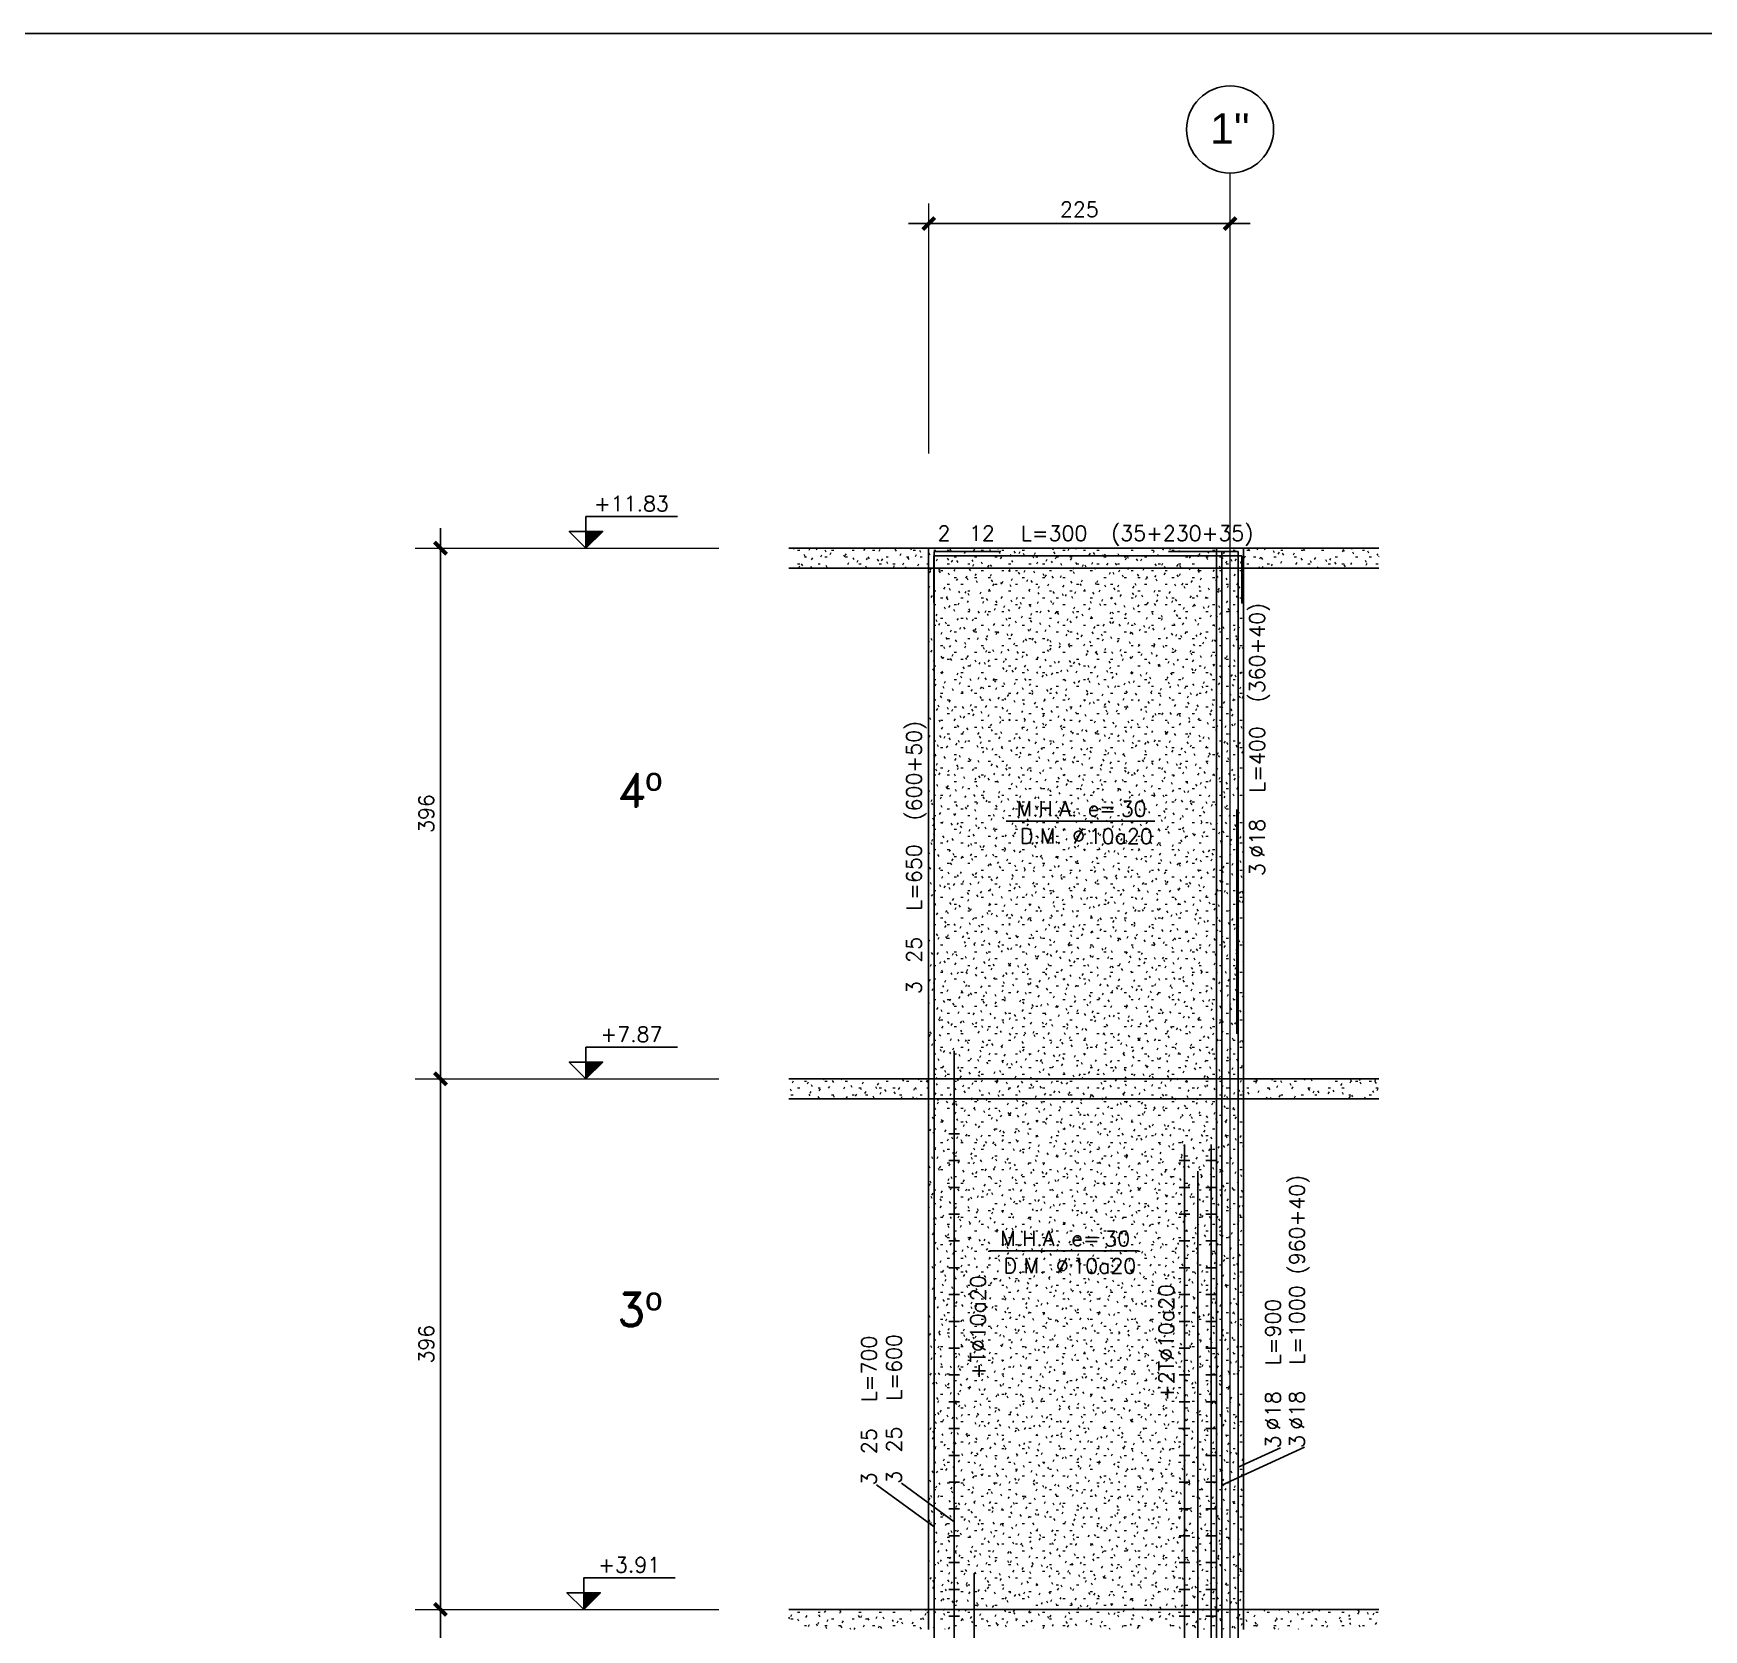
# Model space of a CAD drawing. Extents: x -58 to 5689, y 66 to 4123.
# Drawn here: x 3193 to 4440, y 2932 to 4123 of the extents above; entities that cross this region are included whole.
import ezdxf
from ezdxf.enums import TextEntityAlignment as Align

# ---------------------------------------------------------------- set-up
doc = ezdxf.new("R2010")
doc.units = 0
doc.header["$LTSCALE"] = 30
doc.header["$MEASUREMENT"] = 0
doc.linetypes.add('EJEEc$0$RLE-PROYECCION', pattern=[0.71438, 0.47625, -0.23813])
doc.layers.get('0').update_dxf_attribs({"linetype": 'CONTINUOUS'})
for name, color, linetype in [('EJEEc$0$fe', 7, 'CONTINUOUS'), ('EJEEc$0$RLA-FE', 7, 'CONTINUOUS'), ('EJEEc$0$RLA-TEXTOS-FE', 9, 'CONTINUOUS'), ('EJEEc$0$RLA-TEXTOS2', 6, 'CONTINUOUS'), ('EJEEc$0$TEXTOS-FE', 9, 'CONTINUOUS'), ('EJEEc$0$TEXTOS1', 9, 'CONTINUOUS'), ('RLA-FORMATO', 7, 'CONTINUOUS')]:
    doc.layers.add(name, color=color, linetype=linetype)
doc.layers.add('EJEEc$0$RLA-ACHURADO', color=30, linetype='EJEEc$0$RLE-PROYECCION', lineweight=15, transparency=0.7)
for name, color, linetype, lineweight in [('EJEEc$0$RLA-CONTORNO', 30, 'CONTINUOUS', 25), ('EJEEc$0$RLA-EJE', 3, 'CONTINUOUS', 25), ('EJEEc$0$RLA-EJES', 1, 'CONTINUOUS', 9), ('EJEEc$0$RLA-NIVEL-1', 1, 'CONTINUOUS', 9)]:
    doc.layers.add(name, color=color, linetype=linetype, lineweight=lineweight)
doc.styles.add('EJEEc$0$Arial_1', font='arial.ttf', dxfattribs={"height": 22.5})
doc.styles.add('EJEEc$0$RomanD', font='romand__.ttf', dxfattribs={"height": 32.5})
doc.styles.add('EJEEc$0$ROMANS', font='romans.shx', dxfattribs={"height": 11.25})
doc.dimstyles.new('EJEEc$0$ING50', dxfattribs={"dimscale": 50, "dimtxt": 0.27, "dimasz": 0.3, "dimexe": 0, "dimexo": 0, "dimgap": 0.1, "dimtad": 1, "dimdec": 1, "dimzin": 12, "dimdsep": 46, "dimtxsty": 'EJEEc$0$ROMANS', "dimblk": 'EJEEc$0$TICK1', "dimblk1": 'EJEEc$0$TICK1', "dimblk2": 'EJEEc$0$TICK1', "dimcen": 0.09, "dimclrd": 2, "dimclre": 1, "dimclrt": 3, "dimadec": 0, "dimazin": 0, "dimtfac": 1, "dimtdec": 0, "dimtix": 1, "dimtmove": 2, "dimatfit": 3, "dimldrblk": 'EJEEc$0$TICK1', "dimfxl": 0, "dimfxlon": 1, "dimtolj": 1, "dimtzin": 0, "dimarcsym": 0})
pattern_1 = [(0, (-102.35, -336.7), (20.32, 5.08), [1.676, -13.564, 1.676, -13.564, -81.28]), (0, (-102.35, -336.7), (20.32, 5.08), [-30.48, 1.676, -28.804, 1.676, -13.564, -35.56]), (0, (-102.35, -336.7), (20.32, 5.08), [-76.2, 1.676, -8.484, 1.676, -23.724]), (120, (-94.73, -334.16), (-14.559409, 15.057636), [1.676, -13.564, 1.676, -13.564, -81.28]), (120, (-94.73, -334.16), (-14.559409, 15.057636), [-30.48, 1.676, -28.804, 1.676, -13.564, -35.56]), (120, (-94.73, -334.16), (-14.559409, 15.057636), [-76.2, 1.676, -8.484, 1.676, -23.724]), (240, (-92.19, -324), (-5.760591, -20.137636), [1.676, -13.564, 1.676, -13.564, -81.28]), (240, (-92.19, -324), (-5.760591, -20.137636), [-30.48, 1.676, -28.804, 1.676, -13.564, -35.56]), (240, (-92.19, -324), (-5.760591, -20.137636), [-76.2, 1.676, -8.484, 1.676, -23.724])]

# ---------------------------------------------------------------- blocks, each defined once
blk = doc.blocks.new('EJEEc$0$Grid - RLE-EJE-192293-EJE Ec')
at = {"layer": 'EJEEc$0$RLA-EJE'}
blk.add_circle((20.2, 1495.5), 32.5, dxfattribs=at)
blk = doc.blocks.new('EJEEc$0$TICK1')
at = {"color": 2}
for points in [[(0, 0), (-1, 0)], [(0, 0), (1, 0)]]:
    blk.add_lwpolyline(points, dxfattribs=at)
at = {"color": 2, "const_width": 0.2}
blk.add_lwpolyline([(-0.3, -0.3), (0.3, 0.3)], dxfattribs=at)
blk = doc.blocks.new('EJEEc$0$DIMBLOCK1-EJE Ec')
at = {"color": 2, "lineweight": -2, "transparency": 16777216}
blk.add_line((-189.8, 1425.3), (5.2, 1425.3), dxfattribs=at)
at = {"color": 2, "lineweight": -2, "transparency": 16777216, "xscale": 15, "yscale": 15, "zscale": 15, "rotation": 180}
blk.add_blockref('EJEEc$0$TICK1', (-204.8, 1425.3), dxfattribs=at)
at = {"color": 2, "lineweight": -2, "transparency": 16777216, "xscale": 15, "yscale": 15, "zscale": 15}
blk.add_blockref('EJEEc$0$TICK1', (20.2, 1425.3), dxfattribs=at)
at = {"color": 3, "transparency": 16777216, "insert": (-92.3, 1435.9), "char_height": 11.25, "attachment_point": 5, "style": 'EJEEc$0$ROMANS'}
blk.add_mtext('\\A1;225', dxfattribs=at)
blk = doc.blocks.new('EJEEc$0$DIMBLOCK5-EJE Ec')
at = {"color": 2, "lineweight": -2, "transparency": 16777216}
blk.add_line((-569.3, 10), (-569.3, 376), dxfattribs=at)
at = {"color": 2, "lineweight": -2, "transparency": 16777216, "xscale": 15, "yscale": 15, "zscale": 15}
for p, rotation in [((-569.3, 391), 90), ((-569.3, -5), 270)]:
    blk.add_blockref('EJEEc$0$TICK1', p, dxfattribs=dict(at, rotation=rotation))
at = {"color": 3, "transparency": 16777216, "insert": (-579.9, 193), "char_height": 11.25, "attachment_point": 5, "rotation": 90, "style": 'EJEEc$0$ROMANS'}
blk.add_mtext('\\A1;396', dxfattribs=at)
blk = doc.blocks.new('EJEEc$0$DIMBLOCK6-EJE Ec')
at = {"color": 2, "lineweight": -2, "transparency": 16777216}
blk.add_line((-569.3, 406), (-569.3, 772), dxfattribs=at)
at = {"color": 2, "lineweight": -2, "transparency": 16777216, "xscale": 15, "yscale": 15, "zscale": 15}
for p, rotation in [((-569.3, 787), 90), ((-569.3, 391), 270)]:
    blk.add_blockref('EJEEc$0$TICK1', p, dxfattribs=dict(at, rotation=rotation))
at = {"color": 3, "transparency": 16777216, "insert": (-579.9, 589), "char_height": 11.25, "attachment_point": 5, "rotation": 90, "style": 'EJEEc$0$ROMANS'}
blk.add_mtext('\\A1;396', dxfattribs=at)
blk = doc.blocks.new('EJEEc$0$DIMBLOCK7-EJE Ec')
at = {"color": 2, "lineweight": -2, "transparency": 16777216}
blk.add_line((-569.3, 802), (-569.3, 1168), dxfattribs=at)
at = {"color": 2, "lineweight": -2, "transparency": 16777216, "xscale": 15, "yscale": 15, "zscale": 15}
for p, rotation in [((-569.3, 1183), 90), ((-569.3, 787), 270)]:
    blk.add_blockref('EJEEc$0$TICK1', p, dxfattribs=dict(at, rotation=rotation))
at = {"color": 3, "transparency": 16777216, "insert": (-579.9, 985), "char_height": 11.25, "attachment_point": 5, "rotation": 90, "style": 'EJEEc$0$ROMANS'}
blk.add_mtext('\\A1;396', dxfattribs=at)
blk = doc.blocks.new('EJEEc$0$nivel-el')
blk.add_hatch(color=1).paths.add_polyline_path([(0, 0), (12.5, 12.5), (0, 12.5)])
at = {"color": 3}
blk.add_lwpolyline([(0, 0), (12.5, 12.5), (-12.5, 12.5), (0, 0), (0, 23.61), (68.35, 23.61)], dxfattribs=at)
blk.add_lwpolyline([(0, 0), (12.5, 12.5), (0, 12.5), (0, 0)])
at = {"color": 3, "style": 'EJEEc$0$ROMANS', "flags": 4}
blk.add_attdef('%%P0.00', text='', height=11.25, dxfattribs=at).set_placement((33.96, 27.67), align=Align.CENTER)
blk = doc.blocks.new('*U338')
at = {"layer": 'EJEEc$0$RLA-FE'}
for p, q in [((0, 0), (0, 0)), ((0, 0), (618.2, 0)), ((618.2, 0), (668.2, 0)), ((668.2, 0), (700, 0)), ((700, 0), (700, 0))]:
    blk.add_line(p, q, dxfattribs=at)
at = {"layer": 'EJEEc$0$RLA-FE', "color": 3, "style": 'EJEEc$0$ROMANS', "flags": 8}
for tag, p in [('F=', (440.8, 43)), ('NUM', (455.2, 43))]:
    blk.add_attdef(tag, text='', height=11.2, dxfattribs=at).set_placement(p, align=Align.RIGHT)
at = {"layer": 'EJEEc$0$RLA-FE', "color": 3, "style": 'EJEEc$0$ROMANS'}
for tag, p, flags in [('PHI', (459.1, 43.2), 14), ('DIAM', (468.9, 43), 12), ('MINUS', (491, 43), 13), ('MARK', (504.4, 43), 13), ('TEXTO_FE1', (507.7, 43), 8), ('TEXTO_FE2', (575.2, 43), 8), ('TIPO', (348.8, -75.8), 13), ('NVECES', (334.9, -94.7), 13), ('NUMFE', (338.9, -114.5), 13), ('CAPA', (347.1, -133.6), 13), ('DESPLAZA', (278.3, -151.6), 13), ('ESPACIO', (284.4, -170), 13), ('CANT', (298.2, -188.8), 13)]:
    blk.add_attdef(tag, p, '', height=11.2, dxfattribs=dict(at, flags=flags))
blk = doc.blocks.new('*U339')
at = {"layer": 'EJEEc$0$RLA-FE'}
for p, q in [((0, 0), (0, 0)), ((0, 0), (518.2, 0)), ((518.2, 0), (568.2, 0)), ((568.2, 0), (600, 0)), ((600, 0), (600, -50))]:
    blk.add_line(p, q, dxfattribs=at)
at = {"layer": 'EJEEc$0$RLA-FE', "color": 3, "style": 'EJEEc$0$ROMANS', "flags": 8}
for tag, p in [('F=', (265, 9.3)), ('NUM', (279.4, 9.3))]:
    blk.add_attdef(tag, text='', height=11.2, dxfattribs=at).set_placement(p, align=Align.RIGHT)
at = {"layer": 'EJEEc$0$RLA-FE', "color": 3, "style": 'EJEEc$0$ROMANS'}
for tag, p, flags in [('PHI', (283.3, 9.5), 14), ('DIAM', (293.1, 9.3), 12), ('MINUS', (315.2, 9.3), 13), ('MARK', (328.6, 9.3), 13), ('TEXTO_FE1', (331.9, 9.3), 8), ('TEXTO_FE2', (399.4, 9.3), 8), ('TIPO', (298.8, -75.8), 13), ('NVECES', (284.9, -94.7), 13), ('NUMFE', (288.9, -114.5), 13), ('CAPA', (297.1, -133.6), 13), ('DESPLAZA', (278.3, -151.6), 13), ('ESPACIO', (284.4, -170), 13), ('CANT', (298.2, -188.8), 13)]:
    blk.add_attdef(tag, p, '', height=11.2, dxfattribs=dict(at, flags=flags))
blk = doc.blocks.new('*U344')
at = {"layer": 'EJEEc$0$RLA-FE'}
for p, q in [((0, 0), (0, 0)), ((0, 0), (518.2, 0)), ((518.2, 0), (568.2, 0)), ((568.2, 0), (600, 0)), ((600, 0), (600, 0))]:
    blk.add_line(p, q, dxfattribs=at)
at = {"layer": 'EJEEc$0$RLA-FE', "color": 3, "style": 'EJEEc$0$ROMANS', "flags": 8}
for tag, p in [('F=', (272, 39.3)), ('NUM', (286.4, 39.3))]:
    blk.add_attdef(tag, text='', height=11.2, dxfattribs=at).set_placement(p, align=Align.RIGHT)
at = {"layer": 'EJEEc$0$RLA-FE', "color": 3, "style": 'EJEEc$0$ROMANS'}
for tag, p, flags in [('PHI', (290.3, 39.5), 14), ('DIAM', (300.1, 39.3), 12), ('MINUS', (322.2, 39.3), 13), ('MARK', (335.6, 39.3), 13), ('TEXTO_FE1', (338.9, 39.3), 8), ('TEXTO_FE2', (406.4, 39.3), 8), ('TIPO', (298.8, -75.8), 13), ('NVECES', (284.9, -94.7), 13), ('NUMFE', (288.9, -114.5), 13), ('CAPA', (297.1, -133.6), 13), ('DESPLAZA', (278.3, -151.6), 13), ('ESPACIO', (284.4, -170), 13), ('CANT', (298.2, -188.8), 13)]:
    blk.add_attdef(tag, p, '', height=11.2, dxfattribs=dict(at, flags=flags))
blk = doc.blocks.new('*U346')
at = {"layer": 'EJEEc$0$RLA-FE'}
for p, q in [((0, 0), (0, 0)), ((0, 0), (1018.2, 0)), ((1018.2, 0), (1068.2, 0)), ((1068.2, 0), (1100, 0)), ((1100, 0), (1100, 0))]:
    blk.add_line(p, q, dxfattribs=at)
at = {"layer": 'EJEEc$0$RLA-FE', "color": 3, "style": 'EJEEc$0$ROMANS', "flags": 8}
for tag, p in [('F=', (609.6, 67.3)), ('NUM', (624, 67.3))]:
    blk.add_attdef(tag, text='', height=11.2, dxfattribs=at).set_placement(p, align=Align.RIGHT)
at = {"layer": 'EJEEc$0$RLA-FE', "color": 3, "style": 'EJEEc$0$ROMANS'}
for tag, p, flags in [('PHI', (627.9, 67.6), 14), ('DIAM', (637.8, 67.3), 12), ('MINUS', (659.8, 67.3), 13), ('MARK', (673.2, 67.3), 13), ('TEXTO_FE1', (680.6, 67.3), 8), ('TEXTO_FE2', (725, 67.4), 8), ('TIPO', (548.8, -75.8), 13), ('NVECES', (534.9, -94.7), 13), ('NUMFE', (538.9, -114.5), 13), ('CAPA', (547.1, -133.6), 13), ('DESPLAZA', (278.3, -151.6), 13), ('ESPACIO', (284.4, -170), 13), ('CANT', (298.2, -188.8), 13)]:
    blk.add_attdef(tag, p, '', height=11.2, dxfattribs=dict(at, flags=flags))
blk = doc.blocks.new('*U348')
at = {"layer": 'EJEEc$0$RLA-FE'}
for p, q in [((0, -35), (0, 0)), ((0, 0), (148.2, 0)), ((148.2, 0), (198.2, 0)), ((198.2, 0), (230, 0)), ((230, 0), (230, -35))]:
    blk.add_line(p, q, dxfattribs=at)
at = {"layer": 'EJEEc$0$RLA-FE', "color": 3, "style": 'EJEEc$0$ROMANS', "flags": 8}
for tag, p in [('F=', (-2, 11.2)), ('NUM', (12.4, 11.2))]:
    blk.add_attdef(tag, text='', height=11.2, dxfattribs=at).set_placement(p, align=Align.RIGHT)
at = {"layer": 'EJEEc$0$RLA-FE', "color": 3, "style": 'EJEEc$0$ROMANS'}
for tag, p, flags in [('PHI', (16.3, 11.4), 14), ('DIAM', (26.2, 11.2), 12), ('MINUS', (48.2, 11.2), 13), ('MARK', (61.6, 11.2), 13), ('TEXTO_FE1', (64.9, 11.2), 8), ('TEXTO_FE2', (132.4, 11.2), 8), ('TIPO', (113.8, -75.8), 13), ('NVECES', (99.9, -94.7), 13), ('NUMFE', (103.9, -114.5), 13), ('CAPA', (112.1, -133.6), 13), ('DESPLAZA', (278.3, -151.6), 13), ('ESPACIO', (284.4, -170), 13), ('CANT', (298.2, -188.8), 13)]:
    blk.add_attdef(tag, p, '', height=11.2, dxfattribs=dict(at, flags=flags))
blk = doc.blocks.new('*U352')
at = {"layer": 'EJEEc$0$RLA-FE'}
for p, q in [((0, 0), (0, 0)), ((0, 0), (818.2, 0)), ((818.2, 0), (868.2, 0)), ((868.2, 0), (900, 0)), ((900, 0), (900, 0))]:
    blk.add_line(p, q, dxfattribs=at)
at = {"layer": 'EJEEc$0$RLA-FE', "color": 3, "style": 'EJEEc$0$ROMANS', "flags": 8}
for tag, p in [('F=', (418.4, -31.6)), ('NUM', (432.8, -31.6))]:
    blk.add_attdef(tag, text='', height=11.2, dxfattribs=at).set_placement(p, align=Align.RIGHT)
at = {"layer": 'EJEEc$0$RLA-FE', "color": 3, "style": 'EJEEc$0$ROMANS'}
for tag, p, flags in [('PHI', (436.7, -31.4), 12), ('DIAM', (446.5, -31.6), 12), ('MINUS', (468.5, -31.6), 13), ('MARK', (481.9, -31.6), 13), ('TEXTO_FE1', (485.2, -31.6), 8), ('TEXTO_FE2', (552.8, -31.6), 8), ('TIPO', (448.8, -57.9), 13), ('NVECES', (434.9, -76.9), 13), ('NUMFE', (438.9, -96.6), 13), ('CAPA', (447.1, -115.7), 13), ('DESPLAZA', (277.2, -134.2), 13), ('ESPACIO', (283.2, -152.5), 13), ('CANT', (297.1, -171.3), 13)]:
    blk.add_attdef(tag, p, '', height=11.2, dxfattribs=dict(at, flags=flags))
blk = doc.blocks.new('*U355')
at = {"layer": 'EJEEc$0$RLA-FE'}
for p, q in [((360, 0), (360, 40)), ((0, 0), (0, 0)), ((0, 0), (278.2, 0)), ((278.2, 0), (328.2, 0)), ((328.2, 0), (360, 0))]:
    blk.add_line(p, q, dxfattribs=at)
at = {"layer": 'EJEEc$0$RLA-FE', "color": 3, "style": 'EJEEc$0$ROMANS', "flags": 8}
for tag, p in [('F=', (113.1, -19.9)), ('NUM', (127.5, -19.9))]:
    blk.add_attdef(tag, text='', height=11.2, dxfattribs=at).set_placement(p, align=Align.RIGHT)
at = {"layer": 'EJEEc$0$RLA-FE', "color": 3, "style": 'EJEEc$0$ROMANS'}
for tag, p, flags in [('PHI', (131.4, -19.7), 12), ('DIAM', (141.3, -19.9), 12), ('MINUS', (163.3, -19.9), 13), ('MARK', (176.7, -19.9), 13), ('TEXTO_FE1', (180, -19.9), 8), ('TEXTO_FE2', (247.5, -19.9), 8), ('TIPO', (178.8, -57.9), 13), ('NVECES', (164.9, -76.9), 13), ('NUMFE', (168.9, -96.6), 13), ('CAPA', (177.1, -115.7), 13), ('DESPLAZA', (277.2, -134.2), 13), ('ESPACIO', (283.2, -152.5), 13), ('CANT', (297.1, -171.3), 13)]:
    blk.add_attdef(tag, p, '', height=11.2, dxfattribs=dict(at, flags=flags))
blk = doc.blocks.new('*U356')
at = {"layer": 'EJEEc$0$RLA-FE', "color": 6}
blk.add_line((0, 1), (167.5, 1), dxfattribs=at)
at = {"layer": 'EJEEc$0$RLA-FE', "color": 3, "style": 'EJEEc$0$ROMANS', "flags": 8}
for tag, p in [('(', (69.4, 9.1)), ('EMP', (88.4, 9.1)), (')', (107.7, 9.1))]:
    blk.add_attdef(tag, text='', height=11.2, dxfattribs=at).set_placement(p, align=Align.CENTER)
blk = doc.blocks.new('*U360')
at = {"layer": 'EJEEc$0$RLA-FE'}
for p, q in [((960, 0), (960, 40)), ((0, 0), (0, 0)), ((0, 0), (878.2, 0)), ((878.2, 0), (928.2, 0)), ((928.2, 0), (960, 0))]:
    blk.add_line(p, q, dxfattribs=at)
at = {"layer": 'EJEEc$0$RLA-FE', "color": 3, "style": 'EJEEc$0$ROMANS'}
for tag, p, flags in [('TIPO', (478.8, -57.9), 13), ('PHI', (304.6, -61.3), 12), ('DIAM', (314.4, -61.6), 12), ('MINUS', (336.5, -61.6), 13), ('MARK', (349.8, -61.6), 13), ('TEXTO_FE1', (353.1, -61.6), 8), ('TEXTO_FE2', (420.7, -61.5), 8), ('NVECES', (464.9, -76.9), 13), ('NUMFE', (468.9, -96.6), 13), ('CAPA', (477.1, -115.7), 13), ('DESPLAZA', (277.2, -134.2), 13), ('ESPACIO', (283.2, -152.5), 13), ('CANT', (297.1, -171.3), 13)]:
    blk.add_attdef(tag, p, '', height=11.2, dxfattribs=dict(at, flags=flags))
at = {"layer": 'EJEEc$0$RLA-FE', "color": 3, "style": 'EJEEc$0$ROMANS', "flags": 8}
for tag, p in [('F=', (286.3, -61.6)), ('NUM', (300.7, -61.6))]:
    blk.add_attdef(tag, text='', height=11.2, dxfattribs=at).set_placement(p, align=Align.RIGHT)
blk = doc.blocks.new('*U369')
at = {"layer": 'EJEEc$0$RLA-FE'}
for p, q in [((0, 0), (0, 0)), ((0, 0), (618.2, 0)), ((618.2, 0), (668.2, 0)), ((668.2, 0), (700, 0)), ((700, 0), (700, 0))]:
    blk.add_line(p, q, dxfattribs=at)
at = {"layer": 'EJEEc$0$RLA-FE', "color": 3, "style": 'EJEEc$0$ROMANS'}
for tag, p, flags in [('TIPO', (348.8, -57.9), 13), ('NVECES', (334.9, -76.9), 13), ('NUMFE', (338.9, -96.6), 13), ('PHI', (222.6, -99.3), 12), ('DIAM', (232.4, -99.5), 12), ('MINUS', (254.5, -99.5), 13), ('MARK', (267.9, -99.5), 13), ('TEXTO_FE1', (271.2, -99.5), 8), ('TEXTO_FE2', (338.7, -99.5), 8), ('CAPA', (347.1, -115.7), 13), ('DESPLAZA', (277.2, -134.2), 13), ('ESPACIO', (283.2, -152.5), 13), ('CANT', (297.1, -171.3), 13)]:
    blk.add_attdef(tag, p, '', height=11.2, dxfattribs=dict(at, flags=flags))
at = {"layer": 'EJEEc$0$RLA-FE', "color": 3, "style": 'EJEEc$0$ROMANS', "flags": 8}
for tag, p in [('F=', (204.3, -99.5)), ('NUM', (218.7, -99.5))]:
    blk.add_attdef(tag, text='', height=11.2, dxfattribs=at).set_placement(p, align=Align.RIGHT)
blk = doc.blocks.new('*U366')
at = {"layer": 'EJEEc$0$RLA-FE'}
for p, q in [((0, 0), (0, 0)), ((0, 0), (918.2, 0)), ((918.2, 0), (968.2, 0)), ((968.2, 0), (1000, 0)), ((1000, 0), (1000, 0))]:
    blk.add_line(p, q, dxfattribs=at)
at = {"layer": 'EJEEc$0$RLA-FE', "color": 3, "style": 'EJEEc$0$ROMANS'}
for tag, p, flags in [('TIPO', (498.8, -57.9), 13), ('NVECES', (484.9, -76.9), 13), ('NUMFE', (488.9, -96.6), 13), ('PHI', (542, -90.7), 12), ('DIAM', (551.8, -90.9), 12), ('MINUS', (573.8, -90.9), 13), ('MARK', (587.2, -90.9), 13), ('TEXTO_FE1', (590.5, -90.9), 8), ('TEXTO_FE2', (658.1, -90.8), 8), ('CAPA', (497.1, -115.7), 13), ('DESPLAZA', (277.2, -134.2), 13), ('ESPACIO', (283.2, -152.5), 13), ('CANT', (297.1, -171.3), 13)]:
    blk.add_attdef(tag, p, '', height=11.2, dxfattribs=dict(at, flags=flags))
at = {"layer": 'EJEEc$0$RLA-FE', "color": 3, "style": 'EJEEc$0$ROMANS', "flags": 8}
for tag, p in [('F=', (523.7, -90.9)), ('NUM', (538.1, -90.9))]:
    blk.add_attdef(tag, text='', height=11.2, dxfattribs=at).set_placement(p, align=Align.RIGHT)
blk = doc.blocks.new('*U363')
at = {"layer": 'EJEEc$0$RLA-FE'}
for p, q in [((0, 0), (0, 0)), ((0, 0), (618.2, 0)), ((618.2, 0), (668.2, 0)), ((668.2, 0), (700, 0)), ((700, 0), (700, 0))]:
    blk.add_line(p, q, dxfattribs=at)
at = {"layer": 'EJEEc$0$RLA-FE', "color": 3, "style": 'EJEEc$0$ROMANS'}
for tag, p, flags in [('TIPO', (348.8, -57.9), 13), ('PHI', (221, -79.7), 12), ('DIAM', (230.9, -79.9), 12), ('MINUS', (252.9, -79.9), 13), ('MARK', (266.3, -79.9), 13), ('TEXTO_FE1', (269.6, -79.9), 8), ('NVECES', (334.9, -76.9), 13), ('TEXTO_FE2', (337.1, -79.9), 8), ('NUMFE', (338.9, -96.6), 13), ('CAPA', (347.1, -115.7), 13), ('DESPLAZA', (277.2, -134.2), 13), ('ESPACIO', (283.2, -152.5), 13), ('CANT', (297.1, -171.3), 13)]:
    blk.add_attdef(tag, p, '', height=11.2, dxfattribs=dict(at, flags=flags))
at = {"layer": 'EJEEc$0$RLA-FE', "color": 3, "style": 'EJEEc$0$ROMANS', "flags": 8}
for tag, p in [('F=', (202.7, -79.9)), ('NUM', (217.1, -79.9))]:
    blk.add_attdef(tag, text='', height=11.2, dxfattribs=at).set_placement(p, align=Align.RIGHT)
blk = doc.blocks.new('*U374')
at = {"layer": 'EJEEc$0$TEXTOS1', "color": 5}
blk.add_line((-55.6, 0), (55.6, 0), dxfattribs=at)
at = {"layer": 'EJEEc$0$TEXTOS-FE', "color": 9, "style": 'EJEEc$0$ROMANS'}
blk.add_text('D.M. %%C', height=11.25, dxfattribs=at).set_placement((-20.8, -16.8), align=Align.CENTER)
at = {"layer": 'EJEEc$0$TEXTOS-FE', "color": 9, "style": 'EJEEc$0$ROMANS', "flags": 12}
blk.add_attdef('MALLA_1', (6.2, -17), '', height=11.2, dxfattribs=at)
at = {"layer": 'EJEEc$0$TEXTOS1', "color": 9, "style": 'EJEEc$0$ROMANS'}
blk.add_text('M.H.A. e=', height=11.25, dxfattribs=at).set_placement((-10.5, 3.6), align=Align.CENTER)
at = {"layer": 'EJEEc$0$TEXTOS1', "color": 9, "style": 'EJEEc$0$ROMANS', "flags": 12}
blk.add_attdef('ESPESOR', (30.1, 3.4), '', height=11.2, dxfattribs=at)
blk = doc.blocks.new('EJEEc')
at = {"layer": 'EJEEc$0$RLA-ACHURADO'}
h = blk.add_hatch(dxfattribs=at)
h.set_pattern_fill('SAND - DENSE', color=256, style=0, pattern_type=2)
h.set_pattern_definition(pattern_1)
h.paths.add_polyline_path([(-309.28, 1168), (131.31, 1168), (131.31, 1183), (-309.28, 1183)], flags=0)
h = blk.add_hatch(dxfattribs=at)
h.set_pattern_fill('SAND - DENSE', color=256, style=0, pattern_type=2)
h.set_pattern_definition(pattern_1)
h.paths.add_polyline_path([(30.18, 787), (30.18, 1168), (-204.82, 1168), (-204.82, 787)], flags=0)
h = blk.add_hatch(dxfattribs=at)
h.set_pattern_fill('SAND - DENSE', color=256, style=0, pattern_type=2)
h.set_pattern_definition(pattern_1)
h.paths.add_polyline_path([(-309.28, 772), (131.31, 772), (131.31, 787), (-309.28, 787)], flags=0)
h = blk.add_hatch(dxfattribs=at)
h.set_pattern_fill('SAND - DENSE', color=256, style=0, pattern_type=2)
h.set_pattern_definition(pattern_1)
h.paths.add_polyline_path([(30.18, 391), (30.18, 772), (-204.82, 772), (-204.82, 391)], flags=0)
h = blk.add_hatch(dxfattribs=at)
h.set_pattern_fill('SAND - DENSE', color=256, style=0, pattern_type=2)
h.set_pattern_definition(pattern_1)
h.paths.add_polyline_path([(-309.28, 376), (131.31, 376), (131.31, 391), (-309.28, 391)], flags=0)
at = {"layer": 'EJEEc$0$fe', "color": 1}
for p, q in [((-181.82, 746), (-189.82, 746)), ((-181.82, 726), (-189.82, 726)), ((-9.82, 726), (-17.82, 726)), ((10.18, 726), (2.18, 726)), ((-181.82, 706), (-189.82, 706)), ((-9.82, 706), (-17.82, 706)), ((10.18, 706), (2.18, 706)), ((-181.82, 686), (-189.82, 686)), ((-9.82, 686), (-17.82, 686)), ((10.18, 686), (2.18, 686)), ((-181.82, 666), (-189.82, 666)), ((-9.82, 666), (-17.82, 666)), ((10.18, 666), (2.18, 666)), ((-181.82, 646), (-189.82, 646)), ((-9.82, 646), (-17.82, 646)), ((10.18, 646), (2.18, 646)), ((-181.82, 626), (-189.82, 626)), ((-9.82, 626), (-17.82, 626)), ((10.18, 626), (2.18, 626)), ((-181.82, 606), (-189.82, 606)), ((-9.82, 606), (-17.82, 606)), ((10.18, 606), (2.18, 606)), ((-181.82, 586), (-189.82, 586)), ((-9.82, 586), (-17.82, 586)), ((10.18, 586), (2.18, 586)), ((-181.82, 566), (-189.82, 566)), ((-9.82, 566), (-17.82, 566)), ((10.18, 566), (2.18, 566)), ((-181.82, 546), (-189.82, 546)), ((-9.82, 546), (-17.82, 546)), ((10.18, 546), (2.18, 546)), ((-181.82, 526), (-189.82, 526)), ((-9.82, 526), (-17.82, 526)), ((10.18, 526), (2.18, 526)), ((-181.82, 506), (-189.82, 506)), ((-9.82, 506), (-17.82, 506)), ((10.18, 506), (2.18, 506)), ((-181.82, 486), (-189.82, 486)), ((-9.82, 486), (-17.82, 486)), ((10.18, 486), (2.18, 486)), ((-181.82, 466), (-189.82, 466)), ((-9.82, 466), (-17.82, 466)), ((10.18, 466), (2.18, 466)), ((-181.82, 446), (-189.82, 446)), ((-9.82, 446), (-17.82, 446)), ((10.18, 446), (2.18, 446)), ((-181.82, 426), (-189.82, 426)), ((-9.82, 426), (-17.82, 426)), ((10.18, 426), (2.18, 426)), ((-181.82, 406), (-189.82, 406)), ((-9.82, 406), (-17.82, 406)), ((10.18, 406), (2.18, 406)), ((-181.82, 386), (-189.82, 386)), ((-9.82, 386), (-17.82, 386)), ((10.18, 386), (2.18, 386))]:
    blk.add_line(p, q, dxfattribs=at)
at = {"layer": 'EJEEc$0$RLA-CONTORNO'}
for p, q in [((131.31, 1183), (-309.28, 1183)), ((-204.82, 1183), (-204.82, 1168)), ((10.18, 787), (10.18, 1183)), ((30.18, 1168), (30.18, 1183)), ((-309.28, 1168), (131.31, 1168)), ((-204.82, 1168), (-204.82, 772)), ((30.18, 772), (30.18, 1168)), ((131.31, 787), (-309.28, 787)), ((10.18, -932), (10.18, 787)), ((-309.28, 772), (131.31, 772)), ((-204.82, 772), (-204.82, 376)), ((30.18, 376), (30.18, 772)), ((131.31, 391), (-309.28, 391))]:
    blk.add_line(p, q, dxfattribs=at)
at = {"layer": 'EJEEc$0$RLA-CONTORNO', "color": 2}
for p, q in [((75.75, 512.07), (14.18, 483.72)), ((57.8, 511.66), (26.18, 497.1)), ((-243.82, 484.08), (-200.82, 452.62)), ((-225.14, 485.28), (-185.82, 456.51))]:
    blk.add_line(p, q, dxfattribs=at)
at = {"layer": 'EJEEc$0$RLA-EJES'}
for p, q in [((20.18, -971.44), (20.18, 1463)), ((-204.82, 1440.3), (-204.82, 1253.68))]:
    blk.add_line(p, q, dxfattribs=at)
at = {"layer": 'EJEEc$0$RLA-NIVEL-1'}
for p, q in [((-588.1, 1183), (-361.48, 1183)), ((-588.1, 787), (-361.48, 787)), ((-588.1, 391), (-361.48, 391))]:
    blk.add_line(p, q, dxfattribs=at)
ref = blk.add_blockref('EJEEc$0$nivel-el', (-460.68, 1183))
ref.add_attrib('%%P0.00', '+11.83', dxfattribs={"color": 3, "height": 11.25, "style": 'EJEEc$0$ROMANS'}).set_placement((-426.72, 1210.67), align=Align.CENTER)
ref = blk.add_blockref('*U374', (-91.45, 979.43))
ref.add_attrib('ESPESOR', '30', (-61.39, 982.87), dxfattribs={"layer": 'EJEEc$0$TEXTOS1', "color": 9, "height": 11.25, "style": 'EJEEc$0$ROMANS'})
ref.add_attrib('MALLA_1', '10a20', (-85.29, 962.47), dxfattribs={"layer": 'EJEEc$0$TEXTOS-FE', "color": 9, "height": 11.25, "style": 'EJEEc$0$ROMANS'})
ref = blk.add_blockref('EJEEc$0$nivel-el', (-460.68, 787))
ref.add_attrib('%%P0.00', '+7.87', dxfattribs={"color": 3, "height": 11.25, "style": 'EJEEc$0$ROMANS'}).set_placement((-426.72, 814.67), align=Align.CENTER)
ref = blk.add_blockref('*U374', (-103.72, 658.69))
ref.add_attrib('ESPESOR', '30', (-73.66, 662.13), dxfattribs={"layer": 'EJEEc$0$TEXTOS1', "color": 9, "height": 11.25, "style": 'EJEEc$0$ROMANS'})
ref.add_attrib('MALLA_1', '10a20', (-97.56, 641.73), dxfattribs={"layer": 'EJEEc$0$TEXTOS-FE', "color": 9, "height": 11.25, "style": 'EJEEc$0$ROMANS'})
ref = blk.add_blockref('EJEEc$0$nivel-el', (-462.34, 391))
ref.add_attrib('%%P0.00', '+3.91', dxfattribs={"color": 3, "height": 11.25, "style": 'EJEEc$0$ROMANS'}).set_placement((-428.38, 418.67), align=Align.CENTER)
at = {"layer": 'EJEEc$0$RLA-EJE'}
blk.add_blockref('EJEEc$0$Grid - RLE-EJE-192293-EJE Ec', (0, 0), dxfattribs=at)
at = {"layer": 'EJEEc$0$RLA-FE'}
ref = blk.add_blockref('*U348', (-200.91, 1177.36), dxfattribs=at)
ref.add_attrib('DIAM', '12', (-174.74, 1188.57), dxfattribs={"color": 3, "height": 11.25, "style": 'EJEEc$0$ROMANS'})
ref.add_attrib('NUM', '2', dxfattribs={"color": 3, "height": 11.25, "style": 'EJEEc$0$ROMANS'}).set_placement((-188.49, 1188.57), align=Align.RIGHT)
ref.add_attrib('TEXTO_FE1', 'L=300', (-136.02, 1188.57), dxfattribs={"color": 3, "height": 11.25, "style": 'EJEEc$0$ROMANS'})
ref.add_attrib('TEXTO_FE2', '(35+230+35)', (-68.5, 1188.59), dxfattribs={"color": 3, "height": 11.25, "style": 'EJEEc$0$ROMANS'})
ref = blk.add_blockref('*U339', (-200.82, 580.5), dxfattribs=dict(at, rotation=90))
ref.add_attrib('DIAM', '25', (-210.14, 873.64), dxfattribs={"color": 3, "height": 11.25, "rotation": 90, "style": 'EJEEc$0$ROMANS'})
ref.add_attrib('NUM', '3', dxfattribs={"color": 3, "height": 11.25, "rotation": 90, "style": 'EJEEc$0$ROMANS'}).set_placement((-210.14, 859.89), align=Align.RIGHT)
ref.add_attrib('TEXTO_FE1', 'L=650', (-210.14, 912.36), dxfattribs={"color": 3, "height": 11.25, "rotation": 90, "style": 'EJEEc$0$ROMANS'})
ref.add_attrib('TEXTO_FE2', '(600+50)', (-210.16, 979.88), dxfattribs={"color": 3, "height": 11.25, "rotation": 90, "style": 'EJEEc$0$ROMANS'})
ref = blk.add_blockref('*U360', (14.18, 220.5), dxfattribs=dict(at, rotation=90))
ref.add_attrib('DIAM', '18', (75.75, 534.93), dxfattribs={"color": 3, "height": 11.25, "rotation": 90, "style": 'EJEEc$0$ROMANS'})
ref.add_attrib('NUM', '3', dxfattribs={"color": 3, "height": 11.25, "rotation": 90, "style": 'EJEEc$0$ROMANS'}).set_placement((75.75, 521.18), align=Align.RIGHT)
ref.add_attrib('TEXTO_FE1', 'L=1000', (75.75, 573.64), dxfattribs={"color": 3, "height": 11.25, "rotation": 90, "style": 'EJEEc$0$ROMANS'})
ref.add_attrib('TEXTO_FE2', '(960+40)', (75.73, 641.16), dxfattribs={"color": 3, "height": 11.25, "rotation": 90, "style": 'EJEEc$0$ROMANS'})
ref.add_attrib('PHI', '%%C', (75.53, 525.07), dxfattribs={"color": 3, "height": 11.25, "rotation": 90, "style": 'EJEEc$0$ROMANS'})
ref = blk.add_blockref('*U355', (26.18, 820.51), dxfattribs=dict(at, rotation=90))
ref.add_attrib('DIAM', '18', (46.08, 961.77), dxfattribs={"color": 3, "height": 11.25, "rotation": 90, "style": 'EJEEc$0$ROMANS'})
ref.add_attrib('NUM', '3', dxfattribs={"color": 3, "height": 11.25, "rotation": 90, "style": 'EJEEc$0$ROMANS'}).set_placement((46.08, 948.02), align=Align.RIGHT)
ref.add_attrib('TEXTO_FE1', 'L=400', (46.08, 1000.48), dxfattribs={"color": 3, "height": 11.25, "rotation": 90, "style": 'EJEEc$0$ROMANS'})
ref.add_attrib('TEXTO_FE2', '(360+40)', (46.06, 1068.01), dxfattribs={"color": 3, "height": 11.25, "rotation": 90, "style": 'EJEEc$0$ROMANS'})
ref.add_attrib('PHI', '%%C', (45.86, 951.92), dxfattribs={"color": 3, "height": 11.25, "rotation": 90, "style": 'EJEEc$0$ROMANS'})
at = {"layer": 'EJEEc$0$RLA-FE', "rotation": 90}
blk.add_blockref('*U356', (26.18, 820.51), dxfattribs=at)
at = {"layer": 'EJEEc$0$RLA-FE'}
ref = blk.add_blockref('*U352', (26.18, 88), dxfattribs=dict(at, rotation=90))
ref.add_attrib('DIAM', '18', (57.8, 534.52), dxfattribs={"color": 3, "height": 11.25, "rotation": 90, "style": 'EJEEc$0$ROMANS'})
ref.add_attrib('NUM', '3', dxfattribs={"color": 3, "height": 11.25, "rotation": 90, "style": 'EJEEc$0$ROMANS'}).set_placement((57.8, 520.77), align=Align.RIGHT)
ref.add_attrib('TEXTO_FE1', 'L=900', (57.8, 573.23), dxfattribs={"color": 3, "height": 11.25, "rotation": 90, "style": 'EJEEc$0$ROMANS'})
ref.add_attrib('PHI', '%%C', (57.58, 524.67), dxfattribs={"color": 3, "height": 11.25, "rotation": 90, "style": 'EJEEc$0$ROMANS'})
ref = blk.add_blockref('*U344', (-185.82, 208), dxfattribs=dict(at, rotation=90))
ref.add_attrib('DIAM', '25', (-225.14, 508.14), dxfattribs={"color": 3, "height": 11.25, "rotation": 90, "style": 'EJEEc$0$ROMANS'})
ref.add_attrib('NUM', '3', dxfattribs={"color": 3, "height": 11.25, "rotation": 90, "style": 'EJEEc$0$ROMANS'}).set_placement((-225.14, 494.39), align=Align.RIGHT)
ref.add_attrib('TEXTO_FE1', 'L=600', (-225.14, 546.85), dxfattribs={"color": 3, "height": 11.25, "rotation": 90, "style": 'EJEEc$0$ROMANS'})
ref = blk.add_blockref('*U338', (-200.82, 38), dxfattribs=dict(at, rotation=90))
ref.add_attrib('DIAM', '25', (-243.82, 506.94), dxfattribs={"color": 3, "height": 11.25, "rotation": 90, "style": 'EJEEc$0$ROMANS'})
ref.add_attrib('NUM', '3', dxfattribs={"color": 3, "height": 11.25, "rotation": 90, "style": 'EJEEc$0$ROMANS'}).set_placement((-243.82, 493.19), align=Align.RIGHT)
ref.add_attrib('TEXTO_FE1', 'L=700', (-243.82, 545.65), dxfattribs={"color": 3, "height": 11.25, "rotation": 90, "style": 'EJEEc$0$ROMANS'})
ref = blk.add_blockref('*U363', (-13.82, 38), dxfattribs=dict(at, rotation=90))
ref.add_attrib('DIAM', '25', (66.08, 268.86), dxfattribs={"color": 3, "height": 11.25, "rotation": 90, "style": 'EJEEc$0$ROMANS'})
ref.add_attrib('NUM', '3', dxfattribs={"color": 3, "height": 11.25, "rotation": 90, "style": 'EJEEc$0$ROMANS'}).set_placement((66.08, 255.11), align=Align.RIGHT)
ref.add_attrib('TEXTO_FE1', 'L=700', (66.08, 307.57), dxfattribs={"color": 3, "height": 11.25, "rotation": 90, "style": 'EJEEc$0$ROMANS'})
ref.add_attrib('PHI', '%%C', (65.86, 259.01), dxfattribs={"color": 3, "height": 11.25, "rotation": 90, "style": 'EJEEc$0$ROMANS'})
ref = blk.add_blockref('*U369', (6.18, 38), dxfattribs=dict(at, rotation=90))
ref.add_attrib('DIAM', '25', (105.72, 270.44), dxfattribs={"color": 3, "height": 11.25, "rotation": 90, "style": 'EJEEc$0$ROMANS'})
ref.add_attrib('NUM', '3', dxfattribs={"color": 3, "height": 11.25, "rotation": 90, "style": 'EJEEc$0$ROMANS'}).set_placement((105.72, 256.69), align=Align.RIGHT)
ref.add_attrib('TEXTO_FE1', 'L=700', (105.72, 309.16), dxfattribs={"color": 3, "height": 11.25, "rotation": 90, "style": 'EJEEc$0$ROMANS'})
ref.add_attrib('PHI', '%%C', (105.51, 260.59), dxfattribs={"color": 3, "height": 11.25, "rotation": 90, "style": 'EJEEc$0$ROMANS'})
ref = blk.add_blockref('*U366', (-3.82, -282), dxfattribs=dict(at, rotation=90))
ref.add_attrib('DIAM', '28', (87.05, 269.83), dxfattribs={"color": 3, "height": 11.25, "rotation": 90, "style": 'EJEEc$0$ROMANS'})
ref.add_attrib('NUM', '3', dxfattribs={"color": 3, "height": 11.25, "rotation": 90, "style": 'EJEEc$0$ROMANS'}).set_placement((87.05, 256.07), align=Align.RIGHT)
ref.add_attrib('TEXTO_FE1', 'L=1000', (87.05, 308.54), dxfattribs={"color": 3, "height": 11.25, "rotation": 90, "style": 'EJEEc$0$ROMANS'})
ref.add_attrib('PHI', '%%C', (86.84, 259.97), dxfattribs={"color": 3, "height": 11.25, "rotation": 90, "style": 'EJEEc$0$ROMANS'})
ref = blk.add_blockref('*U346', (-170.82, -682), dxfattribs=dict(at, rotation=90))
ref.add_attrib('DIAM', '28', (-238.16, -44.22), dxfattribs={"color": 3, "height": 11.25, "rotation": 90, "style": 'EJEEc$0$ROMANS'})
ref.add_attrib('NUM', '3', dxfattribs={"color": 3, "height": 11.25, "rotation": 90, "style": 'EJEEc$0$ROMANS'}).set_placement((-238.16, -57.97), align=Align.RIGHT)
ref.add_attrib('TEXTO_FE1', 'L=1100', (-238.16, -1.38), dxfattribs={"color": 3, "height": 11.25, "rotation": 90, "style": 'EJEEc$0$ROMANS'})
at = {"layer": 'EJEEc$0$RLA-EJE', "color": 5, "insert": (20.18, 1507.45), "char_height": 22.5, "width": 35.2593, "attachment_point": 2, "line_spacing_factor": 0.941778, "style": 'EJEEc$0$Arial_1'}
blk.add_mtext("1''", dxfattribs=at)
at = {"layer": 'EJEEc$0$RLA-TEXTOS-FE', "color": 9, "style": 'EJEEc$0$ROMANS'}
for s, p in [('+T%%C10a20', (-162.35, 601.6)), ('+2T%%C10a20', (-21.76, 590.21))]:
    blk.add_text(s, height=11.25, rotation=90, dxfattribs=at).set_placement(p, align=Align.CENTER)
at = {"layer": 'EJEEc$0$RLA-TEXTOS2', "color": 5, "char_height": 25, "attachment_point": 5, "line_spacing_factor": 0.941778, "style": 'EJEEc$0$RomanD'}
for s, insert, width in [('4º', (-420.72, 1002.65), 69.2039), ('3º', (-420.72, 614.83), 65.6873)]:
    blk.add_mtext(s, dxfattribs=dict(at, insert=insert, width=width))
dim = blk.add_linear_dim(base=(20.18, 1425.3), p1=(-204.82, 1300.3), p2=(20.18, 1428.69), dimstyle='EJEEc$0$ING50')
dim.commit()
dim.dimension.update_dxf_attribs({"geometry": 'EJEEc$0$DIMBLOCK1-EJE Ec', "text_midpoint": (-92.32, 1435.92)})
for base, p1, p2, picture, middle in [((-569.26, 1183), (-574.26, 787), (-574.26, 1183), 'EJEEc$0$DIMBLOCK7-EJE Ec', (-579.88, 985)), ((-569.26, 787), (-574.26, 391), (-574.26, 787), 'EJEEc$0$DIMBLOCK6-EJE Ec', (-579.88, 589)), ((-569.26, 391), (-574.26, -5), (-574.26, 391), 'EJEEc$0$DIMBLOCK5-EJE Ec', (-579.88, 193))]:
    dim = blk.add_linear_dim(base=base, p1=p1, p2=p2, angle=90, dimstyle='EJEEc$0$ING50')
    dim.commit()
    dim.dimension.update_dxf_attribs({"geometry": picture, "text_midpoint": middle})

msp = doc.modelspace()

# ---------------------------------------------------------------- linework, layer by layer
at = {"layer": 'RLA-FORMATO', "color": 6, "linetype": 'Continuous'}
msp.add_line((5686.9, 4123.1), (-58.1, 4123.1), dxfattribs=at)

# ---------------------------------------------------------------- block references
msp.add_blockref('EJEEc', (4066.2, 2555.9))

doc.saveas('drawing.dxf')
